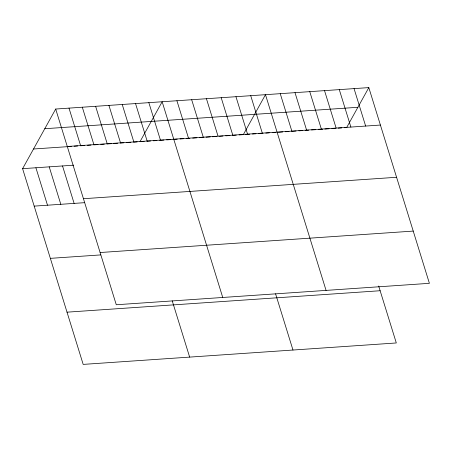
<?xml version="1.0" encoding="UTF-8"?>
<svg xmlns="http://www.w3.org/2000/svg" width="452" height="452" viewBox="0 0 452 452"><rect width="100%" height="100%" fill="white"/><g stroke="black" fill="none" stroke-linecap="round" stroke-linejoin="round"><path stroke-width="0.68" d="M378.68 286.026L396.308 342.961L83.185 364.397L22.6 168.675L55.692 109.039L368.815 87.603L429.4 283.325L116.277 304.755L55.692 109.039M243.312 134.639L265.482 94.677L326.067 290.393M368.815 87.603L346.644 127.566L344.537 127.707M44.771 128.718L357.894 107.288M67.286 146.488L380.409 125.051M33.521 148.996L71.343 146.408M74.145 146.216L77.648 145.973M80.45 145.787L84.648 145.499M87.451 145.307L90.954 145.064M93.756 144.872L97.96 144.583M100.762 144.391L104.259 144.154M107.062 143.962L111.265 143.674M113.367 143.533L117.571 143.244M120.373 143.052L123.871 142.809M126.673 142.623L130.877 142.335M133.679 142.143L137.182 141.9M144.199 141.419L139.984 141.708L162.155 101.751L222.74 297.467M147.013 141.227L150.527 140.99M153.335 140.798L156.855 140.555M159.663 140.363L163.884 140.075M166.692 139.883L170.912 139.595M173.02 139.448L177.235 139.159M180.049 138.967L183.563 138.724M186.377 138.532L189.891 138.295M192.705 138.103L196.919 137.815M199.733 137.617L203.948 137.329M206.055 137.188L210.276 136.899M212.383 136.753L216.604 136.464M219.412 136.272L222.926 136.029M225.74 135.837L229.955 135.549M232.769 135.357L236.283 135.12M239.097 134.928L242.611 134.685M245.419 134.493L249.64 134.204M252.453 134.012L255.968 133.769M258.776 133.577L262.996 133.289M265.804 133.097L269.319 132.854M272.838 132.617L275.647 132.425M278.46 132.233L282.675 131.944M285.489 131.752L289.003 131.509M291.817 131.317L296.032 131.029M298.845 130.837L302.36 130.594M305.168 130.402L308.688 130.165M311.496 129.967L315.716 129.679M318.524 129.487L322.745 129.199M324.852 129.057L329.067 128.769M331.881 128.577L335.395 128.334M338.209 128.142L341.723 127.899M22.6 168.675L73.727 165.178M83.45 198.716L396.573 177.28M34.194 206.123L84.62 202.677M100.112 252.527L413.23 231.091M50.358 258.352L100.79 254.905M67.015 312.168L380.138 290.732M354.052 88.615L365.645 126.063M339.294 89.626L350.882 127.074M324.53 90.637L336.124 128.085M309.767 91.649L321.361 129.097M295.009 92.654L306.597 130.103M280.246 93.666L291.839 131.114M250.724 95.688L262.318 133.137M235.961 96.7L247.555 134.148M221.203 97.711L232.791 135.159M275.562 293.772L292.975 350.034M206.44 98.717L218.033 136.165M191.676 99.728L203.27 137.176M176.918 100.739L188.507 138.188M148.849 102.66L160.437 140.109M135.538 103.57L147.132 141.018M122.232 104.485L133.826 141.934M172.229 300.846L189.648 357.108M108.926 105.395L120.514 142.843M95.615 106.305L107.209 143.753M82.309 107.214L93.903 144.663M68.998 108.124L80.592 145.572M62.523 165.946L74.117 203.394M49.217 166.856L60.805 204.304M35.906 167.765L47.5 205.214"/></g></svg>
